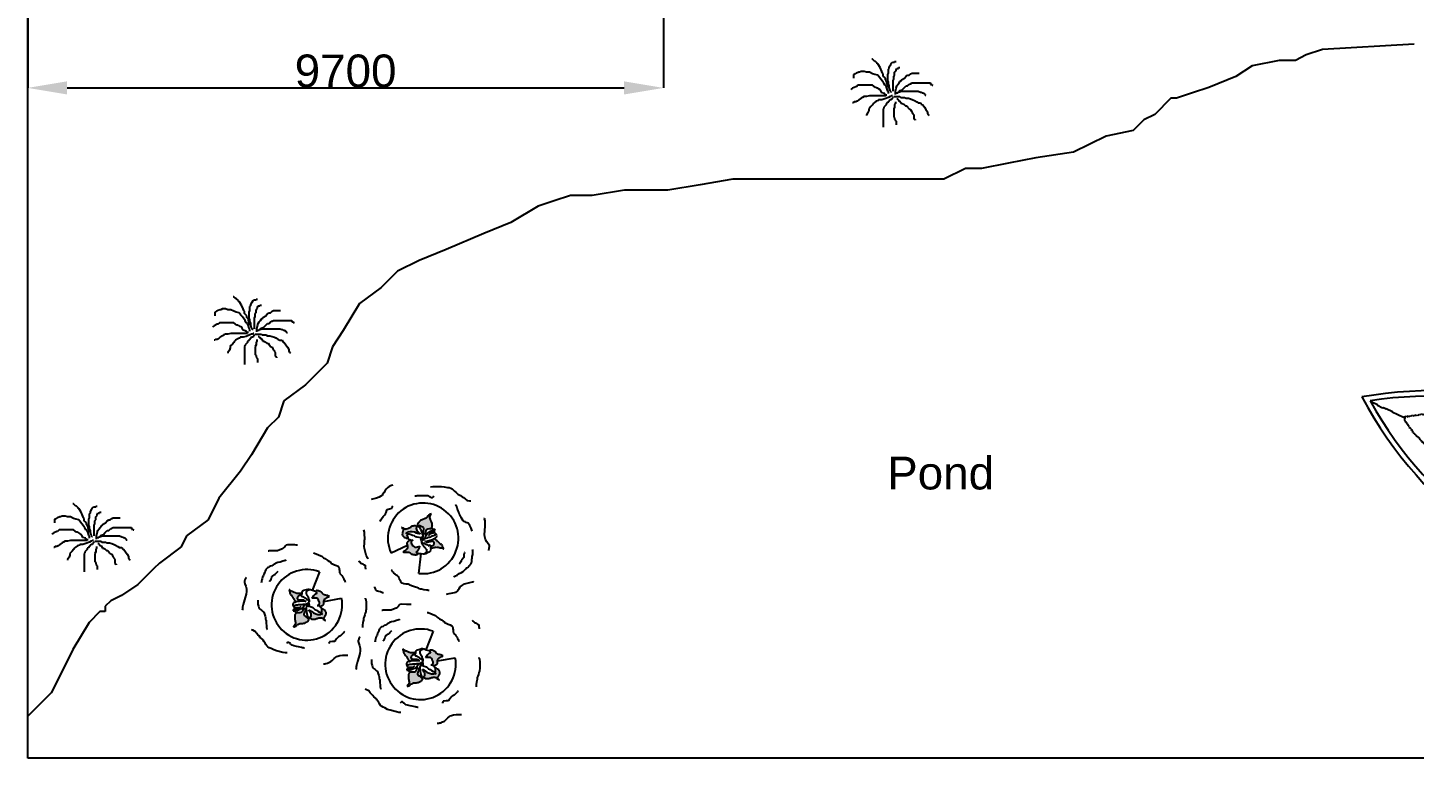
# Model space of a CAD drawing. Header units: millimetres. Extents: x 147955 to 203420, y 211875 to 264111.
# Drawn here: x 151073 to 172229, y 211875 to 223023 of the extents above; entities that cross this region are included whole.
import ezdxf

# ---------------------------------------------------------------- set-up
doc = ezdxf.new("R2010")
doc.units = ezdxf.units.MM
doc.layers.add('CON', color=4, linetype='Continuous', transparency=0.5)
doc.layers.add('DIM', color=6, linetype='Continuous')
doc.layers.add('LABELS', color=7, linetype='Continuous')
doc.styles.get("Standard").update_dxf_attribs({"font": 'arial.ttf'})
doc.dimstyles.new('ISO-25', dxfattribs={"dimtxt": 2.5, "dimasz": 600, "dimexe": 1.25, "dimexo": 0.625, "dimtad": 1, "dimtih": 1, "dimtoh": 1, "dimdsep": 46, "dimtxsty": 'Standard', "dimcen": 2.5, "dimadec": 0, "dimazin": 0, "dimtfac": 1, "dimtmove": 0, "dimatfit": 3, "dimfxl": 1, "dimarcsym": 0})

# ---------------------------------------------------------------- blocks, each defined once
blk = doc.blocks.new('Lily Pad')
h = blk.add_hatch(color=256)
h.dxf.hatch_style = 1
h.paths.add_polyline_path([(-42, 80), (-40, 85), (-40, 89), (-41, 89), (-42, 89), (-44, 88), (-62, 88), (-66, 89), (-73, 89), (-79, 89), (-83, 90), (-85, 90), (-88, 92), (-96, 95), (-102, 98), (-108, 101), (-112, 102), (-117, 104), (-121, 106), (-125, 108), (-127, 110), (-130, 114), (-131, 115), (-132, 116), (-134, 117), (-134, 116), (-134, 111), (-134, 110), (-132, 107), (-132, 104), (-131, 99), (-130, 95), (-129, 90), (-127, 85), (-124, 81), (-121, 77), (-114, 69), (-110, 64), (-108, 60), (-106, 56), (-103, 53), (-102, 50), (-99, 46), (-96, 41), (-94, 38), (-92, 35), (-90, 33), (-89, 32), (-88, 30), (-87, 27), (-86, 24), (-79, 24), (-70, 27), (-60, 27), (-49, 29), (-14, 29), (-14, 36), (-16, 36), (-21, 38), (-23, 41), (-56, 41), (-65, 43), (-72, 45), (-74, 48), (-74, 52), (-72, 59), (-72, 61), (-70, 66), (-67, 68), (-65, 68), (-63, 71), (-58, 73), (-51, 73), (-47, 75), (-44, 75)])
h.paths.add_polyline_path([(154, 60), (160, 62), (164, 64), (168, 65), (170, 66), (169, 66), (168, 67), (165, 68), (163, 69), (161, 70), (159, 71), (157, 72), (152, 73), (149, 73), (146, 74), (142, 75), (140, 75), (137, 75), (135, 76), (131, 77), (127, 79), (124, 81), (122, 82), (120, 85), (118, 87), (117, 90), (116, 91), (114, 94), (110, 97), (106, 99), (101, 102), (97, 103), (94, 105), (91, 106), (87, 108), (84, 109), (80, 109), (77, 110), (72, 110), (72, 108), (70, 108), (68, 106), (66, 105), (63, 104), (63, 103), (64, 103), (74, 94), (76, 94), (78, 91), (74, 91), (69, 89), (64, 85), (51, 73), (39, 54), (74, 54), (76, 52), (81, 45), (88, 38), (90, 29), (92, 29), (92, 24), (95, 24), (95, 11), (92, 6), (92, 4), (90, 4), (88, 1), (88, -1), (85, -1), (83, -3), (81, -3), (93, -7), (102, -7), (105, -7), (106, -6), (108, -5), (110, -4), (113, -3), (114, -3), (117, -2), (119, 0), (120, 1), (123, 2), (125, 4), (127, 6), (127, 7), (127, 9), (128, 12), (128, 31), (128, 33), (130, 36), (130, 38), (131, 41), (132, 43), (136, 48), (139, 50), (142, 53), (144, 54), (146, 55), (148, 56), (151, 57)])
h.paths.add_polyline_path([(14, -112), (15, -106), (15, -101), (15, -100), (7, -100), (0, -96), (-12, -86), (-23, -77), (-23, -66), (-21, -61), (-16, -52), (-14, -43), (-14, -36), (-16, -29), (-19, -24), (-23, -24), (-26, -26), (-28, -29), (-28, -33), (-30, -38), (-35, -47), (-42, -54), (-51, -56), (-78, -56), (-79, -57), (-82, -60), (-83, -61), (-86, -63), (-87, -65), (-89, -68), (-90, -70), (-91, -72), (-91, -75), (-92, -79), (-92, -84), (-93, -90), (-93, -103), (-92, -110), (-90, -115), (-90, -120), (-89, -124), (-88, -130), (-88, -140), (-89, -143), (-91, -145), (-93, -149), (-95, -152), (-96, -153), (-98, -153), (-98, -154), (-99, -156), (-101, -158), (-103, -162), (-103, -163), (-94, -163), (-93, -162), (-92, -162), (-91, -162), (-87, -160), (-84, -159), (-81, -158), (-81, -157), (-79, -156), (-76, -152), (-69, -147), (-65, -145), (-64, -144), (-63, -143), (-59, -141), (-55, -139), (-52, -139), (-45, -138), (-33, -138), (-27, -137), (-20, -136), (-15, -134), (-11, -133), (-9, -130), (0, -125), (6, -120), (10, -119), (12, -116)])
h.paths.add_polyline_path([(135, -88), (136, -86), (138, -82), (140, -81), (141, -79), (142, -74), (144, -70), (144, -57), (144, -53), (141, -47), (139, -44), (136, -40), (132, -37), (129, -36), (127, -35), (125, -34), (123, -31), (120, -30), (115, -27), (111, -26), (110, -24), (108, -24), (111, -29), (113, -45), (113, -54), (109, -62), (110, -63), (111, -65), (112, -66), (113, -66), (115, -68), (116, -69), (117, -69), (116, -69), (115, -69), (114, -68), (113, -67), (113, -66), (111, -65), (109, -63), (106, -66), (101, -70), (81, -70), (67, -66), (48, -59), (37, -49), (27, -43), (25, -38), (14, -38), (14, -43), (16, -43), (18, -45), (21, -47), (23, -54), (30, -59), (32, -66), (32, -82), (30, -89), (27, -91), (25, -95), (25, -95), (26, -96), (26, -97), (28, -99), (29, -100), (30, -101), (33, -103), (35, -105), (39, -105), (42, -106), (49, -106), (57, -106), (62, -106), (67, -104), (71, -102), (76, -100), (82, -98), (90, -97), (94, -96), (108, -96), (113, -97), (116, -97), (117, -99), (119, -100), (121, -102), (123, -106), (127, -109), (131, -111), (134, -114), (135, -114), (136, -115), (137, -116), (138, -117), (139, -116), (137, -114), (136, -113), (134, -110), (131, -108), (130, -106), (129, -105), (128, -102), (128, -100), (128, -97), (130, -94), (132, -92), (134, -90)])
h = blk.add_hatch(color=256)
h.dxf.hatch_style = 1
h.paths.add_polyline_path([(16, 6), (15, 7), (15, 14), (15, 16), (14, 16), (12, 17), (9, 17), (8, 16), (1, 16), (0, 15), (0, 14), (-1, 12), (-2, 11), (-2, 6), (-1, 3), (-1, 2), (1, -2), (1, -3), (2, -3), (4, -4), (9, -4), (10, -3), (11, -3), (12, -3), (13, -2), (14, -1), (15, -1), (15, 1), (16, 2)])
for p, q in [((-186, 426), (-205, 418)), ((-175, 435), (-186, 426)), ((-168, 442), (-175, 435)), ((-163, 448), (-168, 442)), ((-158, 453), (-163, 448)), ((-147, 457), (-158, 453)), ((-108, 455), (-147, 457)), ((-92, 455), (-108, 455)), ((-82, 453), (-92, 455)), ((-71, 453), (-82, 453)), ((-292, 409), (-294, 409)), ((-285, 411), (-292, 409)), ((-234, 411), (-285, 411)), ((-235, 317), (-244, 313)), ((-220, 322), (-235, 317)), ((-223, 412), (-234, 411)), ((-205, 418), (-223, 412)), ((-202, 326), (-220, 322)), ((-184, 333), (-202, 326)), ((-172, 336), (-184, 333)), ((-165, 338), (-172, 336)), ((-161, 338), (-165, 338)), ((-158, 340), (-161, 338)), ((49, 395), (56, 393)), ((56, 393), (62, 391)), ((62, 391), (69, 389)), ((69, 389), (88, 381)), ((88, 381), (104, 373)), ((104, 373), (111, 370)), ((111, 370), (117, 365)), ((117, 365), (124, 359)), ((124, 359), (134, 352)), ((134, 352), (143, 347)), ((143, 347), (157, 338)), ((157, 338), (170, 329)), ((170, 329), (180, 322)), ((180, 322), (186, 315)), ((186, 315), (193, 312)), ((389, 335), (391, 333)), ((391, 333), (393, 331)), ((393, 331), (394, 329)), ((394, 329), (401, 324)), ((401, 324), (408, 317)), ((408, 317), (421, 313)), ((-336, 211), (-340, 200)), ((-331, 218), (-336, 211)), ((-329, 223), (-331, 218)), ((-326, 234), (-329, 223)), ((-320, 246), (-326, 234)), ((-317, 257), (-320, 246)), ((-312, 269), (-317, 257)), ((-304, 278), (-312, 269)), ((-299, 283), (-304, 278)), ((-294, 285), (-299, 283)), ((-285, 289), (-294, 285)), ((-276, 296), (-285, 289)), ((-267, 297), (-276, 296)), ((-257, 306), (-267, 297)), ((-267, 209), (-266, 213)), ((-266, 216), (-260, 220)), ((-266, 213), (-266, 216)), ((-260, 220), (-250, 228)), ((-248, 310), (-257, 306)), ((-250, 228), (-243, 232)), ((-244, 313), (-248, 310)), ((-243, 232), (-241, 232)), ((-241, 232), (-241, 234)), ((-241, 234), (-239, 234)), ((-239, 236), (-234, 243)), ((-239, 234), (-239, 236)), ((-234, 243), (-221, 255)), ((-221, 255), (-218, 257)), ((94, 252), (40, 111)), ((193, 312), (198, 310)), ((198, 310), (209, 306)), ((209, 306), (223, 301)), ((223, 301), (235, 294)), ((235, 294), (240, 287)), ((240, 287), (242, 278)), ((242, 278), (244, 269)), ((244, 269), (246, 262)), ((246, 262), (246, 246)), ((246, 246), (249, 243)), ((249, 243), (249, 239)), ((249, 239), (251, 236)), ((251, 236), (255, 232)), ((255, 232), (260, 228)), ((260, 228), (263, 223)), ((263, 223), (267, 218)), ((267, 218), (272, 213)), ((272, 213), (276, 207)), ((421, 313), (430, 306)), ((430, 306), (437, 304)), ((437, 304), (439, 299)), ((439, 299), (440, 296)), ((440, 296), (440, 287)), ((440, 287), (442, 274)), ((442, 274), (442, 271)), ((-469, 191), (-474, 181)), ((-474, 181), (-474, 175)), ((-474, 175), (-469, 160)), ((-467, 197), (-469, 191)), ((-469, 160), (-462, 144)), ((-465, 202), (-467, 197)), ((-462, 206), (-465, 202)), ((-460, 209), (-462, 206)), ((-462, 144), (-457, 124)), ((-457, 124), (-457, 103)), ((-342, 191), (-343, 181)), ((-343, 181), (-343, 172)), ((-343, 172), (-343, 174)), ((-340, 200), (-342, 191)), ((-281, 179), (-280, 181)), ((-280, 181), (-280, 183)), ((-280, 183), (-278, 183)), ((-278, 183), (-276, 188)), ((-276, 188), (-271, 197)), ((-271, 197), (-269, 206)), ((-269, 206), (-267, 209)), ((-132, 116), (-134, 117)), ((-134, 117), (-134, 116)), ((-134, 116), (-134, 111)), ((-134, 111), (-134, 110)), ((-134, 110), (-132, 107)), ((-131, 115), (-132, 116)), ((-132, 107), (-132, 104)), ((-130, 114), (-131, 115)), ((-127, 110), (-130, 114)), ((-125, 108), (-127, 110)), ((-121, 106), (-125, 108)), ((-117, 104), (-121, 106)), ((-30, 108), (-37, 105)), ((-37, 105), (-37, 103)), ((-26, 110), (-30, 108)), ((-7, 115), (-26, 110)), ((7, 119), (-7, 115)), ((-1, 105), (0, 106)), ((0, 106), (1, 107)), ((1, 107), (2, 109)), ((2, 109), (3, 110)), ((3, 110), (4, 111)), ((4, 111), (5, 112)), ((5, 112), (8, 113)), ((16, 119), (7, 119)), ((8, 113), (9, 114)), ((9, 114), (10, 115)), ((10, 115), (11, 115)), ((11, 115), (12, 116)), ((12, 116), (14, 116)), ((14, 116), (15, 116)), ((15, 116), (16, 117)), ((27, 117), (16, 119)), ((16, 117), (18, 117)), ((41, 110), (27, 117)), ((64, 103), (41, 110)), ((68, 106), (66, 105)), ((70, 108), (68, 106)), ((72, 108), (70, 108)), ((77, 110), (72, 110)), ((72, 110), (72, 108)), ((80, 109), (77, 110)), ((84, 109), (80, 109)), ((87, 108), (84, 109)), ((91, 106), (87, 108)), ((94, 105), (91, 106)), ((97, 103), (94, 105)), ((276, 207), (279, 197)), ((279, 197), (283, 190)), ((283, 190), (285, 184)), ((285, 184), (285, 181)), ((285, 181), (286, 179)), ((286, 179), (288, 177)), ((288, 177), (288, 175)), ((-483, 4), (-488, -15)), ((-478, 23), (-483, 4)), ((-467, 57), (-478, 23)), ((-460, 84), (-467, 57)), ((-457, 103), (-460, 84)), ((-373, 38), (-373, 15)), ((-373, 15), (-372, 8)), ((-372, 8), (-368, -7)), ((-132, 104), (-131, 99)), ((-131, 99), (-130, 95)), ((-130, 95), (-129, 90)), ((-129, 90), (-127, 85)), ((-127, 85), (-124, 81)), ((-124, 81), (-121, 77)), ((-121, 77), (-114, 69)), ((-112, 102), (-117, 104)), ((-114, 69), (-110, 64)), ((-108, 101), (-112, 102)), ((-110, 64), (-108, 60)), ((-102, 98), (-108, 101)), ((-108, 60), (-106, 56)), ((-102, 18), (-107, 8)), ((-107, 8), (-107, -1)), ((-106, 56), (-103, 53)), ((-103, 53), (-102, 50)), ((-96, 95), (-102, 98)), ((-102, 50), (-99, 46)), ((-91, 22), (-102, 18)), ((-99, 46), (-96, 41)), ((-88, 92), (-96, 95)), ((-96, 41), (-94, 38)), ((-95, -3), (-89, 0)), ((-94, 38), (-92, 35)), ((-92, 35), (-90, 33)), ((-86, 24), (-91, 22)), ((-90, 33), (-89, 32)), ((-89, 32), (-88, 30)), ((-89, 0), (-83, 2)), ((-85, 90), (-88, 92)), ((-88, 30), (-87, 27)), ((-87, 27), (-86, 25)), ((-86, 25), (-86, 23)), ((-79, 24), (-86, 24)), ((-86, 23), (-85, 22)), ((-83, 90), (-85, 90)), ((-79, 89), (-83, 90)), ((-83, 2), (-72, 3)), ((-73, 89), (-79, 89)), ((-70, 27), (-79, 24)), ((-72, 59), (-74, 52)), ((-74, 52), (-74, 48)), ((-74, 48), (-72, 45)), ((-66, 89), (-73, 89)), ((-70, 66), (-72, 61)), ((-72, 61), (-72, 59)), ((-72, 45), (-65, 43)), ((-72, 3), (-65, 4)), ((-67, 68), (-70, 66)), ((-60, 27), (-70, 27)), ((-65, 68), (-67, 68)), ((-62, 88), (-66, 89)), ((-63, 71), (-65, 68)), ((-65, 43), (-56, 41)), ((-65, 4), (-60, 5)), ((-58, 73), (-63, 71)), ((-44, 88), (-62, 88)), ((-49, 29), (-60, 27)), ((-60, 5), (-58, 6)), ((-51, 73), (-58, 73)), ((-58, 6), (-48, 6)), ((-56, 41), (-23, 41)), ((-47, 75), (-51, 73)), ((-14, 29), (-49, 29)), ((-48, 6), (-43, 6)), ((-44, 75), (-47, 75)), ((-42, 89), (-44, 88)), ((-42, 80), (-44, 75)), ((-44, 75), (-44, 71)), ((-44, 71), (-42, 68)), ((-43, 6), (-35, 6)), ((-41, 89), (-42, 89)), ((-40, 85), (-42, 80)), ((-42, 68), (-40, 68)), ((-39, 89), (-41, 89)), ((-37, 103), (-40, 98)), ((-40, 98), (-40, 85)), ((-40, 68), (-40, 66)), ((-40, 66), (-28, 66)), ((-35, 6), (-30, 7)), ((-30, 7), (-21, 7)), ((-28, 66), (-28, 68)), ((-28, 64), (-26, 63)), ((-26, 63), (-25, 62)), ((-25, 62), (-25, 61)), ((-25, 61), (-24, 61)), ((-24, 61), (-21, 60)), ((-23, 41), (-21, 38)), ((-21, 60), (-18, 58)), ((-21, 38), (-16, 36)), ((-21, 7), (-18, 8)), ((-16, 2), (-20, -3)), ((-18, 58), (-14, 56)), ((-18, 8), (-15, 8)), ((-16, 36), (-14, 36)), ((-14, 29), (-16, 22)), ((-12, 6), (-16, 2)), ((-15, 8), (-13, 8)), ((-14, 56), (-11, 53)), ((-14, 36), (-14, 29)), ((-13, 8), (-10, 8)), ((-10, 8), (-12, 6)), ((-11, 53), (-9, 52)), ((-9, 52), (-5, 48)), ((-5, 95), (-4, 97)), ((-5, 93), (-5, 95)), ((-5, 92), (-5, 93)), ((-5, 88), (-5, 92)), ((-4, 86), (-5, 88)), ((-5, 48), (-4, 47)), ((-4, 99), (-3, 102)), ((-4, 97), (-4, 99)), ((-3, 84), (-4, 86)), ((-4, 47), (-3, 46)), ((-3, 104), (-1, 105)), ((-3, 102), (-3, 104)), ((-1, 81), (-3, 84)), ((-3, 46), (0, 43)), ((-2, 11), (-1, 12)), ((-2, 6), (-2, 11)), ((-1, 3), (-2, 6)), ((1, 77), (-1, 81)), ((-1, 12), (0, 14)), ((-1, 2), (-1, 3)), ((1, -2), (-1, 2)), ((0, 43), (4, 42)), ((0, 15), (1, 16)), ((0, 14), (0, 15)), ((2, 74), (1, 77)), ((1, 16), (8, 16)), ((4, 70), (2, 74)), ((5, 67), (4, 70)), ((4, 42), (5, 41)), ((8, 65), (5, 67)), ((5, 41), (6, 41)), ((6, 41), (8, 40)), ((10, 61), (8, 65)), ((8, 40), (11, 36)), ((8, 16), (9, 17)), ((9, 17), (12, 17)), ((11, 57), (10, 61)), ((14, 52), (11, 57)), ((11, 36), (14, 31)), ((12, 17), (14, 16)), ((15, 48), (14, 52)), ((14, 31), (16, 27)), ((14, 16), (15, 16)), ((16, 43), (15, 48)), ((15, 16), (15, 14)), ((15, 14), (15, 7)), ((15, 7), (16, 6)), ((16, 2), (15, 1)), ((15, 1), (15, -1)), ((18, 38), (16, 43)), ((16, 27), (17, 24)), ((16, 6), (16, 2)), ((17, 25), (18, 30)), ((17, 22), (17, 25)), ((17, 24), (18, 23)), ((18, 30), (18, 38)), ((18, 23), (18, 22)), ((74, 54), (37, 54)), ((39, 54), (51, 73)), ((51, 73), (64, 85)), ((62, 103), (61, 102)), ((63, 104), (62, 103)), ((66, 105), (63, 104)), ((74, 94), (64, 103)), ((64, 85), (69, 89)), ((69, 89), (74, 91)), ((76, 94), (74, 94)), ((74, 91), (78, 91)), ((76, 52), (74, 54)), ((78, 91), (76, 94)), ((81, 45), (76, 52)), ((88, 38), (81, 45)), ((90, 29), (88, 38)), ((88, 1), (90, 4)), ((88, -1), (88, 1)), ((92, 29), (90, 29)), ((90, 4), (92, 4)), ((92, 24), (92, 29)), ((95, 24), (92, 24)), ((92, 6), (95, 11)), ((92, 4), (92, 6)), ((95, 11), (95, 24)), ((101, 102), (97, 103)), ((106, 99), (101, 102)), ((110, 97), (106, 99)), ((114, 94), (110, 97)), ((116, 91), (114, 94)), ((117, 90), (116, 91)), ((118, 87), (117, 90)), ((117, -2), (119, 0)), ((120, 85), (118, 87)), ((119, 0), (120, 1)), ((122, 82), (120, 85)), ((120, 1), (123, 2)), ((124, 81), (122, 82)), ((123, 2), (125, 4)), ((127, 79), (124, 81)), ((125, 4), (127, 6)), ((131, 77), (127, 79)), ((127, 9), (128, 12)), ((127, 7), (127, 9)), ((127, 6), (127, 7)), ((128, 27), (261, 52)), ((128, 33), (130, 36)), ((128, 31), (128, 33)), ((128, 12), (128, 31)), ((130, 38), (131, 41)), ((130, 36), (130, 38)), ((135, 76), (131, 77)), ((131, 41), (132, 43)), ((132, 43), (136, 48)), ((137, 75), (135, 76)), ((136, 48), (139, 50)), ((140, 75), (137, 75)), ((139, 50), (142, 53)), ((142, 75), (140, 75)), ((146, 74), (142, 75)), ((142, 53), (144, 54)), ((144, 54), (146, 55)), ((149, 73), (146, 74)), ((146, 55), (148, 56)), ((148, 56), (151, 57)), ((152, 73), (149, 73)), ((151, 57), (154, 60)), ((157, 72), (152, 73)), ((154, 60), (160, 62)), ((159, 71), (157, 72)), ((161, 70), (159, 71)), ((160, 62), (164, 64)), ((163, 69), (161, 70)), ((165, 68), (163, 69)), ((164, 64), (168, 65)), ((168, 67), (165, 68)), ((169, 66), (168, 67)), ((168, 65), (170, 66)), ((170, 66), (169, 66)), ((170, 66), (171, 66)), ((171, 66), (170, 66)), ((440, 53), (440, 50)), ((440, 50), (442, 46)), ((442, 46), (444, 41)), ((444, 41), (444, 39)), ((444, 39), (447, 23)), ((447, 23), (447, -30)), ((-488, -30), (-490, -37)), ((-488, -15), (-488, -30)), ((-368, -7), (-365, -17)), ((-365, -17), (-358, -28)), ((-358, -28), (-352, -33)), ((-352, -33), (-345, -38)), ((-345, -38), (-340, -42)), ((-340, -42), (-333, -47)), ((-333, -47), (-327, -53)), ((-327, -53), (-322, -69)), ((-322, -69), (-317, -83)), ((-317, -83), (-313, -93)), ((-313, -93), (-313, -106)), ((-107, -1), (-97, -17)), ((-100, -33), (-104, -33)), ((-104, -33), (-104, -43)), ((-104, -43), (-95, -45)), ((-103, -6), (-101, -4)), ((-101, -4), (-99, -4)), ((-91, -31), (-100, -33)), ((-98, -41), (-100, -41)), ((-99, -4), (-95, -3)), ((-97, -42), (-98, -41)), ((-97, -17), (-74, -19)), ((-93, -42), (-97, -42)), ((-95, -45), (-88, -52)), ((-86, -42), (-93, -42)), ((-92, -84), (-93, -90)), ((-93, -90), (-93, -103)), ((-93, -103), (-92, -110)), ((-91, -75), (-92, -79)), ((-92, -79), (-92, -84)), ((-79, -29), (-91, -31)), ((-90, -70), (-91, -72)), ((-91, -72), (-91, -75)), ((-89, -68), (-90, -70)), ((-87, -65), (-89, -68)), ((-88, -52), (-84, -54)), ((-86, -63), (-87, -65)), ((-84, -42), (-86, -42)), ((-83, -61), (-86, -63)), ((-79, -41), (-84, -42)), ((-84, -54), (-79, -56)), ((-82, -60), (-83, -61)), ((-79, -57), (-82, -60)), ((-72, -29), (-79, -29)), ((-73, -40), (-79, -41)), ((-79, -56), (-51, -56)), ((-77, -56), (-79, -57)), ((-75, -55), (-77, -56)), ((-73, -55), (-75, -55)), ((-74, -19), (-55, -18)), ((-66, -38), (-73, -40)), ((-63, -24), (-72, -29)), ((-62, -37), (-66, -38)), ((-54, -17), (-63, -24)), ((-60, -36), (-62, -37)), ((-58, -36), (-60, -36)), ((-57, -34), (-58, -36)), ((-55, -33), (-57, -34)), ((-49, -32), (-55, -33)), ((-47, -10), (-54, -17)), ((-51, -56), (-42, -54)), ((-43, -28), (-49, -32)), ((-30, -16), (-43, -28)), ((-42, -54), (-35, -47)), ((-35, -47), (-30, -38)), ((-20, -3), (-30, -16)), ((-30, -38), (-28, -33)), ((-28, -29), (-26, -26)), ((-28, -33), (-28, -29)), ((-26, -26), (-23, -24)), ((-23, -24), (-19, -24)), ((-21, -61), (-23, -66)), ((-23, -66), (-23, -77)), ((-23, -77), (-12, -86)), ((-16, -52), (-21, -61)), ((-19, -24), (-16, -29)), ((-16, -29), (-14, -36)), ((-14, -43), (-16, -52)), ((-14, -36), (-14, -43)), ((-12, -86), (0, -96)), ((-3, -14), (-1, -11)), ((-3, -19), (-3, -14)), ((-3, -33), (-3, -19)), ((-3, -40), (-3, -33)), ((-1, -49), (-3, -40)), ((-1, -11), (1, -8)), ((-1, -56), (-1, -49)), ((0, -64), (-1, -56)), ((1, -2), (0, -2)), ((1, -68), (0, -64)), ((0, -96), (7, -100)), ((1, -3), (1, -2)), ((2, -3), (1, -3)), ((1, -5), (5, -5)), ((1, -8), (2, -6)), ((3, -74), (1, -68)), ((4, -4), (2, -3)), ((2, -6), (2, -4)), ((4, -80), (3, -74)), ((9, -4), (4, -4)), ((8, -87), (4, -80)), ((5, -5), (9, -6)), ((7, -100), (16, -100)), ((11, -92), (8, -87)), ((10, -3), (9, -4)), ((9, -6), (15, -7)), ((11, -3), (10, -3)), ((12, -3), (11, -3)), ((13, -95), (11, -92)), ((13, -2), (12, -3)), ((14, -1), (13, -2)), ((14, -97), (13, -95)), ((15, -1), (14, -1)), ((14, -43), (14, -38)), ((14, -38), (25, -38)), ((16, -43), (14, -43)), ((14, -99), (14, -97)), ((15, -7), (27, -11)), ((15, -96), (15, -95)), ((15, -101), (15, -96)), ((15, -106), (15, -101)), ((18, -45), (16, -43)), ((16, -100), (21, -96)), ((21, -47), (18, -45)), ((23, -54), (21, -47)), ((21, -96), (25, -96)), ((30, -59), (23, -54)), ((25, -38), (27, -43)), ((25, -96), (27, -91)), ((25, -94), (25, -95)), ((25, -95), (26, -96)), ((26, -96), (26, -97)), ((26, -97), (28, -99)), ((27, -11), (43, -17)), ((27, -43), (37, -49)), ((27, -91), (30, -89)), ((28, -99), (29, -100)), ((29, -100), (30, -101)), ((32, -66), (30, -59)), ((30, -89), (32, -82)), ((30, -101), (33, -103)), ((32, -82), (32, -66)), ((33, -103), (35, -105)), ((35, -105), (39, -105)), ((37, -49), (48, -59)), ((43, -17), (50, -23)), ((48, -59), (67, -66)), ((50, -23), (55, -28)), ((55, -28), (59, -32)), ((59, -32), (71, -38)), ((62, -106), (67, -104)), ((67, -66), (81, -70)), ((67, -104), (71, -102)), ((71, -38), (81, -46)), ((71, -102), (76, -100)), ((76, -3), (83, -3)), ((76, -100), (82, -98)), ((95, -8), (81, -3)), ((81, -46), (95, -53)), ((81, -70), (101, -70)), ((82, -98), (90, -97)), ((83, -3), (85, -1)), ((85, -1), (88, -1)), ((90, -97), (94, -96)), ((93, -7), (102, -7)), ((94, -96), (108, -96)), ((101, -13), (95, -8)), ((95, -53), (103, -57)), ((106, -19), (101, -13)), ((101, -70), (106, -66)), ((102, -7), (105, -7)), ((103, -57), (110, -63)), ((105, -23), (104, -23)), ((105, -7), (106, -6)), ((106, -23), (105, -23)), ((106, -6), (108, -5)), ((111, -29), (106, -19)), ((107, -24), (106, -23)), ((106, -66), (108, -63)), ((110, -24), (107, -24)), ((107, -62), (107, -61)), ((108, -62), (107, -62)), ((108, -5), (110, -4)), ((108, -63), (113, -54)), ((109, -64), (108, -62)), ((108, -96), (113, -97)), ((111, -65), (109, -64)), ((110, -4), (113, -3)), ((111, -26), (110, -24)), ((110, -63), (111, -65)), ((115, -27), (111, -26)), ((113, -45), (111, -29)), ((111, -65), (112, -66)), ((114, -67), (111, -65)), ((112, -66), (113, -67)), ((113, -3), (114, -3)), ((113, -54), (113, -45)), ((113, -67), (116, -69)), ((113, -97), (116, -97)), ((114, -3), (117, -2)), ((115, -69), (114, -67)), ((120, -30), (115, -27)), ((116, -69), (115, -69)), ((116, -69), (117, -69)), ((117, -69), (116, -69)), ((116, -97), (117, -99)), ((117, -99), (119, -100)), ((119, -100), (121, -102)), ((123, -31), (120, -30)), ((121, -102), (123, -106)), ((125, -34), (123, -31)), ((127, -35), (125, -34)), ((129, -36), (127, -35)), ((128, -97), (130, -94)), ((128, -100), (128, -97)), ((128, -102), (128, -100)), ((129, -105), (128, -102)), ((132, -37), (129, -36)), ((130, -106), (129, -105)), ((130, -94), (132, -92)), ((136, -40), (132, -37)), ((132, -92), (134, -90)), ((134, -90), (135, -88)), ((135, -88), (136, -86)), ((139, -44), (136, -40)), ((136, -86), (138, -82)), ((138, -82), (140, -81)), ((141, -47), (139, -44)), ((140, -81), (141, -79)), ((144, -53), (141, -47)), ((141, -79), (142, -74)), ((142, -74), (144, -70)), ((144, -57), (144, -53)), ((144, -70), (144, -57)), ((428, -99), (426, -113)), ((433, -88), (428, -99)), ((437, -74), (433, -88)), ((440, -61), (437, -74)), ((444, -51), (440, -61)), ((446, -44), (444, -51)), ((447, -30), (446, -44)), ((-409, -190), (-419, -187)), ((-396, -196), (-409, -190)), ((-391, -199), (-396, -196)), ((-386, -206), (-391, -199)), ((-381, -213), (-386, -206)), ((-313, -106), (-310, -113)), ((-310, -113), (-310, -127)), ((-310, -127), (-308, -137)), ((-308, -137), (-306, -157)), ((-306, -157), (-306, -169)), ((-306, -169), (-303, -178)), ((-303, -178), (-303, -182)), ((-303, -182), (-301, -183)), ((-301, -183), (-301, -185)), ((-101, -158), (-103, -162)), ((-103, -162), (-103, -163)), ((-103, -163), (-94, -163)), ((-99, -156), (-101, -158)), ((-98, -154), (-99, -156)), ((-96, -153), (-98, -153)), ((-98, -153), (-98, -154)), ((-95, -152), (-96, -153)), ((-93, -149), (-95, -152)), ((-94, -163), (-93, -162)), ((-91, -145), (-93, -149)), ((-93, -162), (-92, -162)), ((-92, -110), (-90, -115)), ((-92, -162), (-91, -162)), ((-89, -143), (-91, -145)), ((-91, -162), (-87, -160)), ((-90, -115), (-90, -120)), ((-90, -120), (-89, -124)), ((-89, -124), (-88, -130)), ((-88, -140), (-89, -143)), ((-88, -130), (-88, -140)), ((-87, -160), (-84, -159)), ((-84, -159), (-81, -158)), ((-81, -157), (-79, -156)), ((-81, -158), (-81, -157)), ((-79, -156), (-76, -152)), ((-76, -152), (-69, -147)), ((-69, -147), (-65, -145)), ((-65, -145), (-64, -144)), ((-64, -144), (-63, -143)), ((-63, -143), (-59, -141)), ((-59, -141), (-55, -139)), ((-55, -139), (-52, -139)), ((-52, -139), (-45, -138)), ((-45, -138), (-33, -138)), ((-33, -138), (-27, -137)), ((-27, -137), (-20, -136)), ((-20, -136), (-15, -134)), ((-15, -134), (-11, -133)), ((-11, -133), (-9, -130)), ((-9, -130), (0, -125)), ((0, -125), (6, -120)), ((6, -120), (10, -119)), ((10, -119), (12, -116)), ((12, -116), (14, -112)), ((14, -112), (15, -106)), ((39, -105), (42, -106)), ((42, -106), (49, -106)), ((49, -106), (57, -106)), ((57, -106), (62, -106)), ((123, -106), (127, -109)), ((127, -109), (131, -111)), ((131, -108), (130, -106)), ((134, -110), (131, -108)), ((131, -111), (134, -114)), ((136, -113), (134, -110)), ((134, -114), (135, -114)), ((135, -114), (136, -115)), ((137, -114), (136, -113)), ((136, -115), (137, -116)), ((139, -116), (137, -114)), ((137, -116), (138, -117)), ((138, -117), (139, -116)), ((279, -205), (276, -210)), ((283, -199), (279, -205)), ((423, -134), (419, -150)), ((419, -150), (419, -169)), ((424, -122), (423, -134)), ((426, -113), (424, -122)), ((-372, -224), (-381, -213)), ((-363, -233), (-372, -224)), ((-354, -245), (-363, -233)), ((-345, -252), (-354, -245)), ((-335, -259), (-345, -252)), ((-331, -266), (-335, -259)), ((-324, -277), (-331, -266)), ((-317, -288), (-324, -277)), ((-312, -298), (-317, -288)), ((-303, -309), (-312, -298)), ((-296, -316), (-303, -309)), ((-149, -286), (-156, -291)), ((-145, -282), (-149, -286)), ((-138, -282), (-145, -282)), ((-136, -284), (-138, -282)), ((-126, -291), (-136, -284)), ((-124, -297), (-126, -291)), ((-119, -298), (-124, -297)), ((-112, -304), (-119, -298)), ((-99, -307), (-112, -304)), ((-80, -312), (-99, -307)), ((-64, -316), (-80, -312)), ((166, -289), (164, -291)), ((168, -282), (166, -289)), ((170, -281), (168, -282)), ((171, -277), (170, -279)), ((170, -279), (170, -281)), ((175, -277), (171, -277)), ((193, -275), (175, -277)), ((203, -275), (193, -275)), ((210, -274), (203, -275)), ((214, -270), (210, -274)), ((224, -256), (214, -270)), ((230, -247), (224, -256)), ((239, -240), (230, -247)), ((253, -231), (239, -240)), ((269, -217), (253, -231)), ((276, -210), (269, -217)), ((-285, -323), (-296, -316)), ((-271, -327), (-285, -323)), ((-250, -339), (-271, -327)), ((-230, -346), (-250, -339)), ((-184, -358), (-230, -346)), ((-165, -362), (-184, -358)), ((-149, -362), (-165, -362)), ((-41, -321), (-64, -316)), ((-34, -323), (-41, -321)), ((-27, -323), (-34, -323)), ((-23, -325), (-27, -323)), ((-18, -325), (-23, -325)), ((180, -427), (191, -419)), ((191, -419), (205, -404)), ((205, -404), (217, -394)), ((217, -394), (223, -388)), ((223, -388), (233, -385)), ((233, -385), (247, -381)), ((247, -381), (269, -378)), ((269, -378), (309, -378)), ((125, -443), (136, -443)), ((136, -443), (143, -442)), ((143, -442), (154, -440)), ((154, -440), (166, -434)), ((166, -434), (180, -427))]:
    blk.add_line(p, q)
blk.add_arc((-1, 2), 267, 69.2687, 10.6899)
blk = doc.blocks.new('2 Paddles')
for p, q in [((-45.7, 81.9), (-35.8, 86)), ((-45.7, 81.9), (0, -28.1)), ((0, 0), (-35.8, 86)), ((0, 105.1), (0, -170)), ((0, 105.1), (10.8, 105.1)), ((10.8, -170), (10.8, 105.1)), ((69.8, -168), (10.8, -25.9)), ((10.8, -54), (59.9, -172.1)), ((0, -170), (-16.5, -190.7)), ((0, -170), (10.8, -170)), ((10.8, -170), (27.3, -190.7)), ((59.9, -172.1), (52.6, -197.6)), ((59.9, -172.1), (69.8, -168)), ((69.8, -168), (93, -180.8)), ((115, -205.4), (127.4, -235.2)), ((-27.4, -221.8), (-27.4, -254.1)), ((38.2, -221.8), (38.2, -254.1)), ((54.5, -230.5), (66.9, -260.3))]:
    blk.add_line(p, q)
for centre, radius, start, end in [((68.9, -224.6), 50, 22.5725, 61.0659), ((22.6, -221.8), 50, 141.5066, 180), ((-11.8, -221.8), 50, 0, 38.4934), ((100.7, -211.3), 50, 164.0791, 202.5725), ((108.9, -242.8), 20, 305.8664, 22.5725), ((-7.4, -254.1), 20, 180, 256.7061), ((18.2, -254.1), 20, 283.2939, 0), ((85.4, -252.7), 20, 202.5725, 279.2786), ((76.4, -197.8), 75.5, 279.2786, 305.8664), ((5.4, -200.1), 75.5, 256.7061, 283.2939)]:
    blk.add_arc(centre, radius, start, end)
blk = doc.blocks.new('Boat with Paddles')
for p, q in [((0, -92), (-1, -92)), ((-1, -92), (-1, -134)), ((0, -73), (0, -92)), ((-3, -138), (-5, -138)), ((-5, -138), (-5, -181)), ((-5, -181), (-3, -181)), ((-1, -134), (-3, -134)), ((-3, -134), (-3, -138)), ((-3, -181), (-3, -187)), ((-3, -187), (-1, -187)), ((-1, -187), (-1, -198)), ((-1, -198), (0, -198)), ((0, -198), (0, -209)), ((0, -209), (2, -209)), ((2, -209), (2, -261)), ((2, -261), (0, -261)), ((0, -261), (0, -357)), ((-39, -420), (-45, -420)), ((-45, -420), (-45, -428)), ((-37, -415), (-39, -415)), ((-39, -415), (-39, -420)), ((-34, -411), (-37, -411)), ((-37, -411), (-37, -415)), ((-32, -406), (-34, -406)), ((-34, -406), (-34, -411)), ((-28, -400), (-32, -400)), ((-32, -400), (-32, -406)), ((-27, -396), (-28, -396)), ((-28, -396), (-28, -400)), ((-23, -391), (-27, -391)), ((-27, -391), (-27, -396)), ((-20, -384), (-23, -384)), ((-23, -384), (-23, -391)), ((-17, -376), (-20, -376)), ((-20, -376), (-20, -384)), ((-6, -371), (-17, -371)), ((-17, -371), (-17, -376)), ((2, -369), (-6, -369)), ((-6, -369), (-6, -371)), ((-1, -362), (0, -362)), ((0, -357), (2, -357)), ((0, -362), (0, -364)), ((0, -364), (4, -364)), ((2, -357), (2, -361)), ((2, -361), (4, -361)), ((4, -367), (2, -367)), ((2, -367), (2, -369)), ((4, -361), (4, -366)), ((4, -364), (4, -366)), ((4, -366), (4, -367)), ((4, -366), (5, -366)), ((5, -366), (5, -367)), ((5, -367), (12, -367)), ((12, -367), (12, -374)), ((12, -374), (19, -374)), ((19, -374), (19, -388)), ((19, -388), (26, -388)), ((26, -388), (26, -394)), ((26, -394), (27, -394)), ((27, -394), (27, -398)), ((27, -398), (32, -398)), ((32, -398), (32, -403)), ((32, -403), (34, -403)), ((34, -403), (34, -406)), ((34, -406), (39, -406)), ((39, -406), (39, -410)), ((39, -410), (43, -410)), ((43, -410), (43, -420)), ((43, -420), (46, -420)), ((46, -420), (46, -428)), ((-89, -533), (-91, -533)), ((-91, -533), (-91, -538)), ((-86, -526), (-89, -526)), ((-89, -526), (-89, -533)), ((-83, -508), (-86, -508)), ((-86, -508), (-86, -526)), ((-81, -501), (-83, -501)), ((-83, -501), (-83, -508)), ((-78, -491), (-81, -491)), ((-81, -491), (-81, -501)), ((-76, -486), (-78, -486)), ((-78, -486), (-78, -491)), ((-71, -477), (-76, -477)), ((-76, -477), (-76, -486)), ((-69, -471), (-71, -471)), ((-71, -471), (-71, -477)), ((-61, -464), (-69, -464)), ((-69, -464), (-69, -471)), ((-54, -450), (-61, -450)), ((-61, -450), (-61, -464)), ((-52, -440), (-54, -440)), ((-54, -440), (-54, -450)), ((-45, -428), (-52, -428)), ((-52, -428), (-52, -440)), ((46, -428), (54, -428)), ((54, -428), (54, -442)), ((54, -442), (60, -442)), ((60, -442), (60, -449)), ((60, -449), (65, -449)), ((65, -449), (65, -454)), ((65, -454), (68, -454)), ((68, -454), (68, -459)), ((68, -459), (76, -459)), ((76, -459), (76, -469)), ((76, -469), (82, -469)), ((82, -469), (82, -477)), ((82, -477), (85, -477)), ((85, -477), (85, -484)), ((85, -484), (87, -484)), ((87, -484), (87, -491)), ((87, -491), (88, -491)), ((88, -491), (88, -499)), ((88, -499), (90, -499)), ((90, -499), (90, -506)), ((90, -506), (93, -506)), ((93, -506), (93, -513)), ((93, -513), (95, -513)), ((95, -513), (95, -520)), ((95, -520), (97, -520)), ((97, -520), (97, -525)), ((97, -525), (98, -525)), ((98, -525), (98, -533)), ((98, -533), (102, -533)), ((102, -533), (102, -538)), ((-135, -640), (-137, -640)), ((-137, -640), (-137, -651)), ((-128, -628), (-135, -628)), ((-135, -628), (-135, -640)), ((-127, -616), (-128, -616)), ((-128, -616), (-128, -628)), ((-121, -609), (-127, -609)), ((-127, -609), (-127, -616)), ((-116, -601), (-121, -601)), ((-121, -601), (-121, -609)), ((-111, -592), (-116, -592)), ((-116, -592), (-116, -601)), ((-108, -579), (-111, -579)), ((-111, -579), (-111, -592)), ((-103, -565), (-108, -565)), ((-108, -565), (-108, -579)), ((-99, -555), (-103, -555)), ((-103, -555), (-103, -565)), ((-96, -548), (-99, -548)), ((-99, -548), (-99, -555)), ((-94, -543), (-96, -543)), ((-96, -543), (-96, -548)), ((-91, -538), (-94, -538)), ((-94, -538), (-94, -543)), ((102, -538), (104, -538)), ((104, -538), (104, -550)), ((104, -550), (107, -550)), ((107, -550), (107, -558)), ((107, -558), (110, -558)), ((110, -558), (110, -569)), ((110, -569), (112, -569)), ((112, -569), (112, -575)), ((112, -575), (115, -575)), ((115, -575), (115, -580)), ((115, -580), (117, -580)), ((117, -580), (117, -586)), ((117, -586), (119, -586)), ((119, -586), (119, -589)), ((119, -589), (120, -589)), ((120, -589), (120, -594)), ((120, -594), (122, -594)), ((122, -594), (122, -604)), ((122, -604), (127, -604)), ((127, -604), (127, -614)), ((127, -614), (131, -614)), ((131, -614), (131, -628)), ((131, -628), (134, -628)), ((134, -628), (134, -643)), ((-162, -741), (-167, -741)), ((-167, -741), (-167, -746)), ((-167, -746), (-167, -746)), ((-159, -724), (-162, -724)), ((-162, -724), (-162, -741)), ((-155, -717), (-159, -717)), ((-159, -717), (-159, -724)), ((-152, -704), (-155, -704)), ((-155, -704), (-155, -717)), ((-150, -690), (-152, -690)), ((-152, -690), (-152, -704)), ((-149, -684), (-150, -684)), ((-150, -684), (-150, -690)), ((-147, -677), (-149, -677)), ((-149, -677), (-149, -684)), ((-143, -672), (-147, -672)), ((-147, -672), (-147, -677)), ((-140, -662), (-143, -662)), ((-143, -662), (-143, -672)), ((-137, -651), (-140, -651)), ((-140, -651), (-140, -662)), ((134, -643), (139, -643)), ((139, -643), (139, -648)), ((139, -648), (141, -648)), ((141, -648), (141, -653)), ((141, -653), (142, -653)), ((142, -653), (142, -660)), ((142, -660), (144, -660)), ((144, -660), (144, -665)), ((144, -665), (146, -665)), ((146, -665), (146, -675)), ((146, -675), (149, -675)), ((149, -675), (149, -684)), ((149, -684), (151, -684)), ((151, -684), (151, -707)), ((151, -707), (153, -707)), ((153, -707), (153, -714)), ((153, -714), (154, -714)), ((154, -714), (154, -724)), ((154, -724), (156, -724)), ((156, -724), (156, -738)), ((156, -738), (159, -738)), ((159, -738), (159, -748)), ((159, -748), (161, -748)), ((161, -748), (161, -768)), ((-206, -854), (-208, -854)), ((-208, -854), (-208, -866)), ((-203, -849), (-206, -849)), ((-206, -849), (-206, -854)), ((-201, -841), (-203, -841)), ((-203, -841), (-203, -849)), ((-199, -831), (-201, -831)), ((-201, -831), (-201, -841)), ((-198, -822), (-199, -822)), ((-199, -822), (-199, -831)), ((-194, -817), (-198, -817)), ((-198, -817), (-198, -822)), ((-193, -810), (-194, -810)), ((-194, -810), (-194, -817)), ((-191, -807), (-193, -807)), ((-193, -807), (-193, -810)), ((-190, -802), (-191, -802)), ((-191, -802), (-191, -807)), ((161, -768), (163, -768)), ((163, -768), (163, -777)), ((163, -777), (164, -777)), ((164, -777), (164, -787)), ((164, -787), (166, -787)), ((166, -787), (166, -795)), ((166, -795), (170, -795)), ((170, -795), (170, -807)), ((170, -807), (173, -807)), ((173, -807), (173, -824)), ((173, -824), (175, -824)), ((175, -824), (175, -829)), ((175, -829), (176, -829)), ((176, -829), (176, -832)), ((176, -832), (178, -832)), ((178, -832), (178, -843)), ((178, -843), (181, -843)), ((181, -843), (181, -848)), ((181, -848), (185, -848)), ((185, -848), (185, -854)), ((185, -854), (188, -854)), ((188, -854), (188, -861)), ((-407, -889), (-154, -889)), ((-213, -888), (-215, -888)), ((-215, -888), (-215, -892)), ((-211, -876), (-213, -876)), ((-213, -876), (-213, -888)), ((-209, -870), (-211, -870)), ((-211, -870), (-211, -876)), ((-208, -866), (-209, -866)), ((-209, -866), (-209, -870)), ((-108, -889), (-55, -889)), ((-13, -889), (407, -889)), ((188, -861), (191, -861)), ((191, -861), (191, -870)), ((191, -870), (193, -870)), ((193, -870), (193, -875)), ((193, -875), (195, -875)), ((195, -875), (195, -885)), ((-71, -1089), (-465, -1089)), ((-407, -1089), (-71, -1089)), ((-250, -1175), (-255, -1175)), ((-255, -1175), (-255, -1221)), ((-250, -1092), (-250, -1175)), ((-13, -1089), (465, -1089)), ((465, -1089), (-13, -1089)), ((225, -1097), (230, -1097)), ((230, -1097), (230, -1106)), ((230, -1106), (234, -1106)), ((234, -1106), (234, -1138)), ((234, -1138), (239, -1138)), ((239, -1138), (239, -1148)), ((239, -1148), (243, -1148)), ((243, -1148), (243, -1157)), ((243, -1157), (248, -1157)), ((248, -1157), (248, -1175)), ((248, -1175), (253, -1175)), ((253, -1175), (253, -1185)), ((-273, -1272), (-278, -1272)), ((-278, -1272), (-278, -1309)), ((-269, -1267), (-273, -1267)), ((-273, -1267), (-273, -1272)), ((-264, -1254), (-269, -1254)), ((-269, -1254), (-269, -1267)), ((-259, -1235), (-264, -1235)), ((-264, -1235), (-264, -1254)), ((-255, -1221), (-259, -1221)), ((-259, -1221), (-259, -1235)), ((253, -1185), (257, -1185)), ((257, -1185), (257, -1194)), ((257, -1194), (262, -1194)), ((262, -1194), (262, -1217)), ((262, -1217), (266, -1217)), ((266, -1217), (266, -1244)), ((266, -1244), (271, -1244)), ((271, -1244), (271, -1258)), ((271, -1258), (276, -1258)), ((276, -1258), (276, -1323)), ((-283, -1309), (-286, -1426)), ((-278, -1309), (-283, -1309)), ((276, -1323), (280, -1323)), ((280, -1323), (280, -1387)), ((280, -1387), (285, -1387)), ((285, -1387), (285, -1424)), ((-530, -1426), (-55, -1426)), ((-13, -1426), (69, -1426)), ((115, -1426), (530, -1426)), ((285, -1424), (290, -1424)), ((290, -1424), (290, -1426)), ((-55, -1626), (-550, -1626)), ((-329, -1626), (-329, -1719)), ((-224, -1626), (-55, -1626)), ((-13, -1626), (152, -1626)), ((152, -1626), (-13, -1626)), ((198, -1626), (550, -1626)), ((550, -1626), (198, -1626)), ((294, -1626), (294, -1632)), ((294, -1632), (299, -1632)), ((299, -1632), (299, -1673)), ((299, -1673), (303, -1673)), ((303, -1673), (303, -1724)), ((-329, -1719), (-333, -1719)), ((-333, -1719), (-333, -2047)), ((-333, -2047), (-329, -2047)), ((-502, -2426), (502, -2426)), ((-455, -2779), (455, -2779)), ((-429, -2726), (-429, -2726)), ((-429, -2726), (429, -2726))]:
    blk.add_line(p, q)
for centre, radius, start, end in [((2531, -1842), 3130, 143.9598, 197.4242), ((2531, -1842), 3089, 145.0246, 196.6286), ((-2531, -1842), 3130, 342.5758, 36.0402), ((-2531, -1842), 3089, 343.3714, 34.9754)]:
    blk.add_arc(centre, radius, start, end)
at = {"xscale": 3.942833487727939, "yscale": 3.942833487727939, "zscale": 3.942833487727939}
blk.add_blockref('2 Paddles', (-55, -1016), dxfattribs=at)
blk = doc.blocks.new('*D46')
at = {"layer": 'Defpoints', "color": 0, "transparency": 16777216}
for p in [(151073, 223275), (160773, 223275), (160773, 222105)]:
    blk.add_point(p, dxfattribs=at)
at = {"layer": 'DIM', "color": 0, "lineweight": -2, "transparency": 16777216}
for p, q in [((151073, 223274), (151073, 222104)), ((160773, 223274), (160773, 222104)), ((151673, 222105), (160173, 222105))]:
    blk.add_line(p, q, dxfattribs=at)
at = {"layer": 'DIM', "color": 0, "transparency": 16777216}
for points in [[(151673, 222205), (151673, 222005), (151073, 222105)], [(160173, 222205), (160173, 222005), (160773, 222105)]]:
    blk.add_solid(points, dxfattribs=at)
at = {"layer": 'DIM', "color": 0, "transparency": 16777216, "insert": (155923, 222361), "char_height": 2.5, "attachment_point": 5}
blk.add_mtext('{\\H200x;9700}', dxfattribs=at)
blk = doc.blocks.new('Grass')
for p, q in [((-256, 489), (-268, 489)), ((-233, 466), (-256, 489)), ((-221, 454), (-233, 466)), ((-210, 454), (-221, 454)), ((-186, 431), (-210, 454)), ((-186, 419), (-186, 431)), ((23, 407), (35, 431)), ((35, 431), (47, 442)), ((47, 442), (82, 442)), ((82, 442), (82, 454)), ((82, 454), (105, 454)), ((-536, 256), (-547, 256)), ((-547, 256), (-547, 198)), ((-524, 268), (-536, 256)), ((-512, 268), (-524, 268)), ((-501, 279), (-512, 268)), ((-466, 291), (-501, 279)), ((-454, 291), (-466, 291)), ((-431, 303), (-454, 291)), ((-384, 303), (-431, 303)), ((-349, 291), (-384, 303)), ((-303, 291), (-349, 291)), ((-256, 268), (-303, 291)), ((-221, 256), (-256, 268)), ((-175, 244), (-221, 256)), ((-175, 419), (-186, 419)), ((-140, 361), (-175, 419)), ((-151, 209), (-175, 244)), ((-116, 303), (-140, 361)), ((-105, 279), (-116, 303)), ((-93, 268), (-105, 279)), ((-93, 233), (-93, 268)), ((-70, 209), (-93, 233)), ((-23, 256), (-12, 279)), ((-23, 163), (-23, 256)), ((-12, 338), (0, 349)), ((-12, 279), (-12, 338)), ((0, 372), (23, 407)), ((0, 349), (0, 372)), ((70, 233), (82, 244)), ((70, 186), (70, 233)), ((82, 291), (93, 303)), ((82, 244), (82, 291)), ((93, 303), (105, 314)), ((105, 326), (116, 349)), ((105, 314), (105, 326)), ((116, 349), (140, 349)), ((140, 349), (140, 361)), ((140, 361), (163, 361)), ((233, 198), (256, 233)), ((256, 233), (280, 244)), ((280, 244), (303, 244)), ((303, 244), (326, 268)), ((326, 268), (349, 279)), ((349, 279), (454, 279)), ((-571, 35), (-582, 23)), ((-559, 47), (-571, 35)), ((-512, 70), (-559, 47)), ((-501, 70), (-512, 70)), ((-478, 93), (-501, 70)), ((-256, 93), (-478, 93)), ((-210, 58), (-256, 93)), ((-198, 58), (-210, 58)), ((-186, 47), (-198, 58)), ((-175, 47), (-186, 47)), ((-163, 35), (-175, 47)), ((-140, 23), (-163, 35)), ((-128, 186), (-151, 209)), ((-128, 12), (-140, 23)), ((-93, 140), (-128, 186)), ((-116, -23), (-128, 12)), ((-82, 128), (-93, 140)), ((-70, 93), (-82, 128)), ((-58, 198), (-70, 209)), ((-47, 81), (-70, 93)), ((-58, 175), (-58, 198)), ((-47, 163), (-58, 175)), ((-35, 140), (-47, 163)), ((-35, 47), (-47, 81)), ((-35, 116), (-35, 140)), ((-23, 105), (-35, 116)), ((-23, 0), (-35, 47)), ((-12, 140), (-23, 163)), ((-23, 70), (-23, 105)), ((-12, 70), (-23, 70)), ((-12, -12), (-23, 0)), ((-12, 116), (-12, 140)), ((0, 81), (-12, 116)), ((0, 58), (0, 81)), ((12, 12), (0, 58)), ((23, 0), (12, 12)), ((23, -12), (23, 0)), ((58, 163), (70, 186)), ((58, 0), (58, 163)), ((93, 0), (105, 47)), ((93, -47), (93, 0)), ((105, 47), (116, 81)), ((116, 81), (128, 105)), ((128, 105), (151, 128)), ((140, -12), (163, 12)), ((140, -12), (186, 0)), ((151, 128), (163, 151)), ((163, 151), (186, 163)), ((163, 12), (198, 23)), ((186, 175), (233, 198)), ((186, 163), (186, 175)), ((186, 0), (443, 0)), ((198, 23), (221, 47)), ((221, 47), (256, 81)), ((256, 81), (280, 81)), ((280, 81), (303, 105)), ((303, 105), (314, 116)), ((314, 116), (326, 116)), ((326, 116), (349, 128)), ((349, 128), (629, 128)), ((443, 0), (478, -12)), ((629, 128), (629, 105)), ((629, 105), (652, 105)), ((652, 105), (652, 93)), ((652, 93), (664, 93)), ((-547, -175), (-559, -175)), ((-536, -163), (-547, -175)), ((-512, -163), (-536, -163)), ((-489, -151), (-512, -163)), ((-466, -128), (-489, -151)), ((-431, -105), (-466, -128)), ((-408, -93), (-431, -105)), ((-384, -81), (-408, -93)), ((-349, -81), (-384, -81)), ((-303, -70), (-349, -81)), ((-47, -70), (-303, -70)), ((-256, -209), (-280, -233)), ((-245, -186), (-256, -209)), ((-233, -175), (-245, -186)), ((-198, -151), (-233, -175)), ((-163, -140), (-198, -151)), ((-116, -128), (-163, -128)), ((-163, -128), (-163, -140)), ((-70, -35), (-116, -23)), ((-70, -116), (-116, -128)), ((-47, -209), (-82, -244)), ((-70, -47), (-70, -35)), ((-58, -47), (-70, -47)), ((-12, -93), (-70, -116)), ((-47, -58), (-58, -47)), ((-35, -58), (-47, -58)), ((-35, -186), (-47, -186)), ((-47, -186), (-47, -209)), ((-23, -175), (-35, -175)), ((-35, -175), (-35, -186)), ((-12, -163), (-23, -175)), ((-12, -35), (-12, -12)), ((12, -81), (-12, -93)), ((12, -128), (-12, -163)), ((23, -81), (12, -81)), ((35, -128), (12, -128)), ((35, -12), (23, -12)), ((35, -70), (23, -81)), ((47, -70), (35, -70)), ((47, -105), (35, -116)), ((35, -116), (35, -128)), ((58, -93), (47, -93)), ((47, -93), (47, -105)), ((70, -81), (163, -81)), ((93, -186), (82, -209)), ((82, -209), (82, -244)), ((93, -163), (93, -186)), ((105, -23), (116, -23)), ((116, -23), (140, -12)), ((116, -35), (116, -23)), ((116, -23), (128, -23)), ((116, -116), (128, -116)), ((128, -23), (128, -12)), ((128, -12), (140, -12)), ((128, -116), (128, -128)), ((128, -128), (140, -128)), ((140, -128), (140, -140)), ((140, -140), (163, -151)), ((163, -81), (175, -93)), ((163, -151), (186, -186)), ((175, -93), (233, -93)), ((186, -186), (198, -186)), ((198, -186), (221, -198)), ((221, -198), (233, -209)), ((233, -93), (256, -105)), ((233, -209), (245, -221)), ((256, -105), (291, -105)), ((291, -105), (326, -116)), ((326, -116), (361, -128)), ((361, -128), (384, -140)), ((384, -140), (419, -163)), ((419, -163), (443, -175)), ((443, -175), (478, -175)), ((478, -12), (489, -12)), ((478, -175), (489, -198)), ((489, -12), (501, -23)), ((489, -198), (512, -209)), ((501, -23), (512, -23)), ((512, -23), (536, -35)), ((512, -209), (536, -244)), ((536, -35), (536, -47)), ((536, -47), (547, -47)), ((547, -47), (547, -58)), ((547, -58), (559, -58)), ((-326, -326), (-349, -361)), ((-349, -361), (-349, -372)), ((-314, -291), (-326, -326)), ((-303, -256), (-314, -268)), ((-314, -268), (-314, -291)), ((-280, -233), (-303, -256)), ((-82, -256), (-93, -268)), ((-93, -268), (-93, -547)), ((-82, -244), (-82, -256)), ((82, -244), (70, -268)), ((70, -268), (70, -396)), ((70, -396), (82, -407)), ((82, -407), (82, -431)), ((245, -221), (268, -221)), ((268, -221), (280, -244)), ((280, -244), (291, -256)), ((291, -256), (303, -268)), ((303, -268), (326, -279)), ((326, -279), (338, -303)), ((338, -303), (349, -326)), ((349, -326), (361, -338)), ((361, -338), (361, -349)), ((361, -349), (373, -361)), ((373, -361), (373, -419)), ((373, -419), (396, -431)), ((536, -244), (559, -279)), ((559, -279), (582, -314)), ((582, -314), (582, -338)), ((582, -338), (594, -361)), ((594, -361), (606, -372)), ((82, -431), (93, -442)), ((93, -442), (93, -454)), ((93, -454), (105, -454)), ((105, -454), (105, -512)), ((396, -431), (396, -442))]:
    blk.add_line(p, q)

msp = doc.modelspace()

# ---------------------------------------------------------------- linework, layer by layer
for p, q in [((172228.716, 222772.382), (170827.219, 222689.902)), ((170579.608, 222607.421), (170414.534, 222524.941)), ((170827.219, 222689.902), (170579.608, 222607.421)), ((169754.241, 222442.46), (169506.63, 222277.5)), ((170166.924, 222524.941), (169754.241, 222442.46)), ((170414.534, 222524.941), (170166.924, 222524.941)), ((169506.63, 222277.5), (169093.948, 222112.539)), ((168516.19, 221947.578), (168268.58, 221700.137)), ((168598.726, 221947.578), (168516.19, 221947.578)), ((168846.337, 222030.058), (168598.726, 221947.578)), ((169093.948, 222112.539), (168846.337, 222030.058)), ((168103.507, 221617.656), (167938.433, 221452.695)), ((168268.58, 221700.137), (168103.507, 221617.656)), ((167525.75, 221370.215), (167030.529, 221122.773)), ((167938.433, 221452.695), (167525.75, 221370.215)), ((167030.529, 221122.773), (166452.772, 221040.293)), ((165379.795, 220875.332), (165049.649, 220710.371)), ((165627.405, 220875.332), (165379.795, 220875.332)), ((166040.088, 220957.812), (165627.405, 220875.332)), ((166452.772, 221040.293), (166040.088, 220957.812)), ((161830.716, 220710.371), (161335.496, 220627.89)), ((165049.649, 220710.371), (161830.716, 220710.371)), ((159354.614, 220462.93), (159107.005, 220380.449)), ((159684.762, 220462.93), (159354.614, 220462.93)), ((160179.981, 220545.41), (159684.762, 220462.93)), ((160840.276, 220545.41), (160179.981, 220545.41)), ((161335.496, 220627.89), (160840.276, 220545.41)), ((158859.394, 220297.969), (158446.712, 220050.528)), ((159107.005, 220380.449), (158859.394, 220297.969)), ((158446.712, 220050.528), (158034.027, 219885.567)), ((158034.027, 219885.567), (157456.271, 219638.125)), ((157456.271, 219638.125), (157043.586, 219473.164)), ((157043.586, 219473.164), (156713.44, 219308.203)), ((156713.44, 219308.203), (156465.83, 219060.762)), ((156465.83, 219060.762), (156135.682, 218813.32)), ((156135.682, 218813.32), (155888.073, 218400.918)), ((155888.073, 218400.918), (155723, 218153.477)), ((155723, 218153.477), (155640.463, 217906.036)), ((155640.463, 217906.036), (155310.315, 217576.114)), ((155310.315, 217576.114), (154980.169, 217328.673)), ((154980.169, 217328.673), (154897.632, 217081.231)), ((154897.632, 217081.231), (154732.559, 216916.27)), ((154732.559, 216916.27), (154484.948, 216503.868)), ((154484.948, 216503.868), (154319.876, 216256.427)), ((154319.876, 216256.427), (153989.728, 215844.025)), ((153989.728, 215844.025), (153824.655, 215514.103)), ((153824.655, 215514.103), (153494.509, 215266.662)), ((153494.509, 215266.662), (153411.972, 215101.701)), ((153411.972, 215101.701), (153081.824, 214854.259)), ((152999.288, 214771.779), (152834.214, 214606.818)), ((153081.824, 214854.259), (152999.288, 214771.779)), ((152751.677, 214524.337), (152504.068, 214359.376)), ((152834.214, 214606.818), (152751.677, 214524.337)), ((152504.068, 214359.376), (152338.994, 214276.896)), ((152173.92, 214111.935), (152008.847, 213946.974)), ((152256.457, 214111.935), (152173.92, 214111.935)), ((152338.994, 214276.896), (152256.457, 214194.416)), ((152256.457, 214194.416), (152256.457, 214111.935)), ((152008.847, 213946.974), (151761.238, 213534.572)), ((151761.238, 213534.572), (151596.164, 213204.65)), ((151596.164, 213204.65), (151431.09, 212874.728)), ((151431.09, 212874.728), (151348.553, 212792.248)), ((151266.016, 212709.767), (151073.241, 212517.123)), ((151348.553, 212792.248), (151266.016, 212709.767)), ((151073.241, 211874.503), (151073.241, 212517.123)), ((201073.241, 211874.503), (151073.241, 211874.503))]:
    msp.add_line(p, q)
at = {"layer": 'CON'}
for p, q in [((151073.241, 211874.503), (151073.241, 261874.503)), ((201073.241, 211874.503), (151073.241, 211874.503))]:
    msp.add_line(p, q, dxfattribs=at)

# ---------------------------------------------------------------- block references
for p in [(164218.599, 222053.396), (154475.362, 218428.54), (152029.009, 215267.328)]:
    msp.add_blockref('Grass', p)
for name, p, xscale, yscale, zscale, rotation in [('Boat with Paddles', (171428.87, 217389.395), 1.976284768289224, 1.976284768289224, 1.976284768289224, 64.05301789329904), ('Lily Pad', (157103.33, 215234.256), 2.017526182868351, 2.017526182868351, 2.017526182868351, 193.840151180152)]:
    msp.add_blockref(name, p, dxfattribs=dict(xscale=xscale, yscale=yscale, zscale=zscale, rotation=rotation))
at = {"xscale": 2.017526182868351, "yscale": 2.017526182868351, "zscale": 2.017526182868351}
for p in [(155334.483, 214211.47), (157068.854, 213304.799)]:
    msp.add_blockref('Lily Pad', p, dxfattribs=at)

# ---------------------------------------------------------------- texts
at = {"layer": 'LABELS', "insert": (164186.405, 216477.208), "char_height": 500, "attachment_point": 1}
msp.add_mtext_dynamic_manual_height_columns('Pond', width=3531.8167, gutter_width=12.5, heights=[0], dxfattribs=at)

# ---------------------------------------------------------------- dimensions: what is measured, and where the dimension line sits
at = {"layer": 'DIM'}
dim = msp.add_linear_dim(base=(160773.241, 222105.33), p1=(151073.241, 223274.503), p2=(160773.241, 223274.503), text='{\\H200x;<>}', dimstyle='ISO-25', dxfattribs=at)
dim.commit()
dim.dimension.update_dxf_attribs({"geometry": '*D46', "text_midpoint": (155923.241, 222361.242)})

doc.saveas('drawing.dxf')
